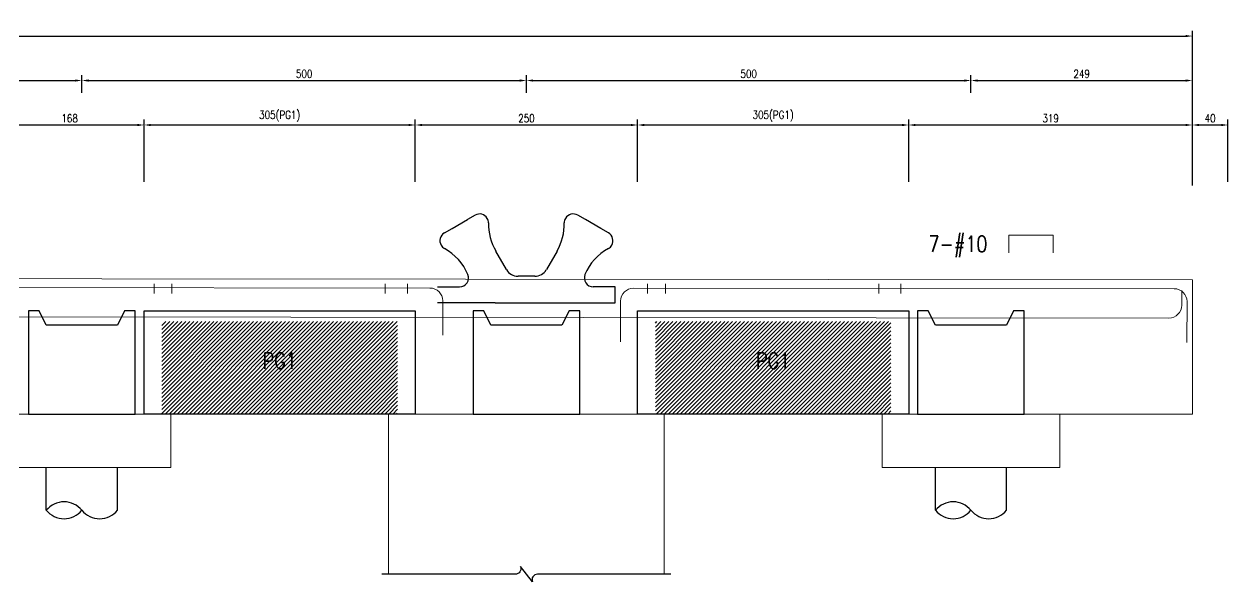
# Model space of a CAD drawing. Extents: x -4754 to 4976, y -23710 to 3841.
# Drawn here: x 2919 to 4273, y -11888 to -11261 of the extents above; entities that cross this region are included whole.
import ezdxf
from ezdxf.enums import TextEntityAlignment as Align

# ---------------------------------------------------------------- set-up
doc = ezdxf.new("R2010")
doc.units = 0
doc.header["$LTSCALE"] = 3
doc.layers.get('0').update_dxf_attribs({"linetype": 'CONTINUOUS'})
doc.layers.add('HB_0', color=7, linetype='CONTINUOUS', transparency=0.5)
for name, color, linetype in [('HB_DIM', 1, 'CONTINUOUS'), ('HB_TXT_CTEXT', 2, 'CONTINUOUS'), ('鋼筋', 3, 'CONTINUOUS')]:
    doc.layers.add(name, color=color, linetype=linetype)
doc.styles.get("Standard").update_dxf_attribs({"font": 'ROMANS.shx', "width": 0.8, "bigfont": 'chineset.shx'})
doc.dimstyles.new('30', dxfattribs={"dimscale": 3, "dimtxt": 3, "dimasz": 2.5, "dimexe": 2, "dimexo": 2, "dimgap": 1, "dimtad": 1, "dimdsep": 46, "dimtxsty": 'Standard', "dimcen": 0, "dimclrd": 256, "dimclre": 256, "dimclrt": 2, "dimadec": 0, "dimazin": 0, "dimtfac": 1, "dimtix": 1, "dimtmove": 2, "dimatfit": 3, "dimfxl": 1, "dimtolj": 1, "dimtzin": 0, "dimarcsym": 0})

# ---------------------------------------------------------------- blocks, each defined once
blk = doc.blocks.new('pile_vertical_with_pilecap')
at = {"linetype": 'Continuous'}
for p, q in [((-40, -48.1), (-40, 0)), ((-40, -48.1), (-40, 0)), ((40, -48.1), (40, 0)), ((40, -48.1), (40, 0))]:
    blk.add_line(p, q, dxfattribs=at)
for centre, start, end in [((-20, -64.1), 38.718, 141.282), ((-20, -64.1), 38.718, 141.282), ((-20, -32), 218.718, 321.282), ((-20, -32), 218.718, 321.282), ((20, -32), 218.718, 321.282), ((20, -32), 218.718, 321.282)]:
    blk.add_arc(centre, 25.6, start, end, dxfattribs=at)
blk = doc.blocks.new('fender_bottom')
at = {"color": 1, "linetype": 'Continuous'}
blk.add_lwpolyline([(162.5, 0), (12.5, 0, 0.529473), (6.7, -8.6), (-6.7, 8.6, -0.532815), (-12.5, 0), (-162.5, 0)], format="xyb", dxfattribs=at)
blk = doc.blocks.new('fender_top_longitude')
at = {"color": 7, "linetype": 'Continuous'}
for p, q in [((-57.7, 98.7), (-66.3, 93.7)), ((66.3, 93.7), (57.7, 98.7)), ((-92.3, 78.7), (-83.7, 83.7)), ((-83.7, 83.7), (-66.3, 93.7)), ((83.7, 83.7), (66.3, 93.7)), ((92.3, 78.7), (83.7, 83.7)), ((-22.4, 37.5), (-34.4, 58.3)), ((34.4, 58.3), (22.4, 37.5)), ((0, 30), (-9.4, 30)), ((9.4, 30), (0, 30)), ((-100, 18), (-75.1, 18)), ((100, 18), (75.1, 18)), ((100, 0), (100, 18)), ((-35, 0), (-100, 0)), ((-35, 0), (35, 0)), ((35, 0), (100, 0))]:
    blk.add_line(p, q, dxfattribs=at)
for centre, radius, start, end in [((-52.7, 90), 10, 30, 120), ((-53.2, 89.6), 10.7, 1.3853, 30.3798), ((53.2, 89.6), 10.7, 149.6202, 178.6147), ((52.7, 90), 10, 60, 150), ((17.4, 88.6), 60, 178.7643, 210.2362), ((-17.4, 88.6), 60, 329.7638, 1.2357), ((-87.3, 70), 10, 120, 210), ((87.3, 70), 10, 330, 60), ((-86.7, 70.3), 10.7, 209.6202, 238.6147), ((-121.1, 8.6), 60, 22.8745, 61.2357), ((121.1, 8.6), 60, 118.7643, 157.1255), ((86.7, 70.3), 10.7, 301.3853, 330.3798), ((-75.1, 28), 10, 270, 22.8745), ((-9.4, 45), 15, 210, 270), ((9.4, 45), 15, 270, 330), ((75.1, 28), 10, 157.1255, 270)]:
    blk.add_arc(centre, radius, start, end, dxfattribs=at)
blk = doc.blocks.new('*D208')
at = {"layer": 'HB_DIM', "linetype": 'Continuous', "lineweight": -2}
for p, q in [((2886.1, -11438.8), (2886.1, -11368.8)), ((3053.6, -11438.8), (3053.6, -11368.8)), ((2893.6, -11374.8), (3046.1, -11374.8))]:
    blk.add_line(p, q, dxfattribs=at)
at = {"layer": 'HB_DIM'}
for points in [[(2893.6, -11373.6), (2893.6, -11376.1), (2886.1, -11374.8)], [(3046.1, -11376.1), (3046.1, -11373.6), (3053.6, -11374.8)]]:
    blk.add_solid(points, dxfattribs=at)
at = {"layer": 'HB_DIM', "color": 2, "linetype": 'Continuous', "insert": (2969.8, -11367.3), "char_height": 9, "attachment_point": 5, "rotation": 0}
blk.add_mtext('\\A1;168', dxfattribs=at)
blk = doc.blocks.new('*D209')
at = {"layer": 'HB_DIM', "linetype": 'Continuous', "lineweight": -2}
for p, q in [((3053.6, -11438.8), (3053.6, -11368.8)), ((3358.6, -11438.8), (3358.6, -11368.8)), ((3061.1, -11374.8), (3351.1, -11374.8))]:
    blk.add_line(p, q, dxfattribs=at)
at = {"layer": 'HB_DIM'}
for points in [[(3061.1, -11373.6), (3061.1, -11376.1), (3053.6, -11374.8)], [(3351.1, -11376.1), (3351.1, -11373.6), (3358.6, -11374.8)]]:
    blk.add_solid(points, dxfattribs=at)
at = {"layer": 'HB_DIM', "color": 2, "linetype": 'Continuous', "insert": (3206.1, -11364.9), "char_height": 9, "attachment_point": 5, "rotation": 0}
blk.add_mtext('\\A1;305(PG1)', dxfattribs=at)
blk = doc.blocks.new('*D210')
at = {"layer": 'HB_DIM', "linetype": 'Continuous', "lineweight": -2}
for p, q in [((3358.6, -11438.8), (3358.6, -11368.8)), ((3608.6, -11438.8), (3608.6, -11368.8)), ((3366.1, -11374.8), (3601.1, -11374.8))]:
    blk.add_line(p, q, dxfattribs=at)
at = {"layer": 'HB_DIM'}
for points in [[(3366.1, -11373.6), (3366.1, -11376.1), (3358.6, -11374.8)], [(3601.1, -11376.1), (3601.1, -11373.6), (3608.6, -11374.8)]]:
    blk.add_solid(points, dxfattribs=at)
at = {"layer": 'HB_DIM', "color": 2, "linetype": 'Continuous', "insert": (3483.6, -11367.3), "char_height": 9, "attachment_point": 5, "rotation": 0}
blk.add_mtext('\\A1;250', dxfattribs=at)
blk = doc.blocks.new('*D211')
at = {"layer": 'HB_DIM', "linetype": 'Continuous', "lineweight": -2}
for p, q in [((3608.6, -11438.8), (3608.6, -11368.8)), ((3913.6, -11438.8), (3913.6, -11368.8)), ((3616.1, -11374.8), (3906.1, -11374.8))]:
    blk.add_line(p, q, dxfattribs=at)
at = {"layer": 'HB_DIM'}
for points in [[(3616.1, -11373.6), (3616.1, -11376.1), (3608.6, -11374.8)], [(3906.1, -11376.1), (3906.1, -11373.6), (3913.6, -11374.8)]]:
    blk.add_solid(points, dxfattribs=at)
at = {"layer": 'HB_DIM', "color": 2, "linetype": 'Continuous', "insert": (3761.1, -11364.9), "char_height": 9, "attachment_point": 5, "rotation": 0}
blk.add_mtext('\\A1;305(PG1)', dxfattribs=at)
blk = doc.blocks.new('*D212')
at = {"layer": 'HB_DIM', "linetype": 'Continuous', "lineweight": -2}
for p, q in [((3913.6, -11438.8), (3913.6, -11368.8)), ((4232.6, -11438.8), (4232.6, -11368.8)), ((3921.1, -11374.8), (4225.1, -11374.8))]:
    blk.add_line(p, q, dxfattribs=at)
at = {"layer": 'HB_DIM'}
for points in [[(3921.1, -11373.6), (3921.1, -11376.1), (3913.6, -11374.8)], [(4225.1, -11376.1), (4225.1, -11373.6), (4232.6, -11374.8)]]:
    blk.add_solid(points, dxfattribs=at)
at = {"layer": 'HB_DIM', "color": 2, "linetype": 'Continuous', "insert": (4073.1, -11367.3), "char_height": 9, "attachment_point": 5, "rotation": 0}
blk.add_mtext('\\A1;319', dxfattribs=at)
blk = doc.blocks.new('*D213')
at = {"layer": 'HB_DIM', "linetype": 'Continuous', "lineweight": -2}
for p, q in [((4232.6, -11438.8), (4232.6, -11368.8)), ((4272.6, -11438.8), (4272.6, -11368.8)), ((4240.1, -11374.8), (4265.1, -11374.8))]:
    blk.add_line(p, q, dxfattribs=at)
at = {"layer": 'HB_DIM'}
for points in [[(4240.1, -11373.6), (4240.1, -11376.1), (4232.6, -11374.8)], [(4265.1, -11376.1), (4265.1, -11373.6), (4272.6, -11374.8)]]:
    blk.add_solid(points, dxfattribs=at)
at = {"layer": 'HB_DIM', "color": 2, "linetype": 'Continuous', "insert": (4252.6, -11367.3), "char_height": 9, "attachment_point": 5, "rotation": 0}
blk.add_mtext('\\A1;40', dxfattribs=at)
blk = doc.blocks.new('*D216')
at = {"layer": 'HB_DIM', "linetype": 'Continuous', "lineweight": -2}
for p, q in [((-265.4, -11438.8), (-265.4, -11268.8)), ((-257.9, -11274.8), (4225.1, -11274.8)), ((4232.6, -11442.8), (4232.6, -11268.8))]:
    blk.add_line(p, q, dxfattribs=at)
at = {"layer": 'HB_DIM'}
for points in [[(-257.9, -11273.6), (-257.9, -11276.1), (-265.4, -11274.8)], [(4225.1, -11276.1), (4225.1, -11273.6), (4232.6, -11274.8)]]:
    blk.add_solid(points, dxfattribs=at)
at = {"layer": 'HB_DIM', "color": 2, "linetype": 'Continuous', "insert": (1983.6, -11267.3), "char_height": 9, "attachment_point": 5, "rotation": 0}
blk.add_mtext('\\A1;4498', dxfattribs=at)
blk = doc.blocks.new('*D223')
at = {"layer": 'HB_DIM', "linetype": 'Continuous', "lineweight": -2}
for p, q in [((2483.6, -11338.8), (2483.6, -11318.8)), ((2983.6, -11338.8), (2983.6, -11318.8)), ((2491.1, -11324.8), (2976.1, -11324.8))]:
    blk.add_line(p, q, dxfattribs=at)
at = {"layer": 'HB_DIM'}
for points in [[(2491.1, -11323.6), (2491.1, -11326.1), (2483.6, -11324.8)], [(2976.1, -11326.1), (2976.1, -11323.6), (2983.6, -11324.8)]]:
    blk.add_solid(points, dxfattribs=at)
at = {"layer": 'HB_DIM', "color": 2, "linetype": 'Continuous', "insert": (2733.6, -11317.3), "char_height": 9, "attachment_point": 5, "rotation": 0}
blk.add_mtext('\\A1;500', dxfattribs=at)
blk = doc.blocks.new('*D224')
at = {"layer": 'HB_DIM', "linetype": 'Continuous', "lineweight": -2}
for p, q in [((2983.6, -11338.8), (2983.6, -11318.8)), ((3483.6, -11338.8), (3483.6, -11318.8)), ((2991.1, -11324.8), (3476.1, -11324.8))]:
    blk.add_line(p, q, dxfattribs=at)
at = {"layer": 'HB_DIM'}
for points in [[(2991.1, -11323.6), (2991.1, -11326.1), (2983.6, -11324.8)], [(3476.1, -11326.1), (3476.1, -11323.6), (3483.6, -11324.8)]]:
    blk.add_solid(points, dxfattribs=at)
at = {"layer": 'HB_DIM', "color": 2, "linetype": 'Continuous', "insert": (3233.6, -11317.3), "char_height": 9, "attachment_point": 5, "rotation": 0}
blk.add_mtext('\\A1;500', dxfattribs=at)
blk = doc.blocks.new('*D225')
at = {"layer": 'HB_DIM', "linetype": 'Continuous', "lineweight": -2}
for p, q in [((3483.6, -11338.8), (3483.6, -11318.8)), ((3983.6, -11338.8), (3983.6, -11318.8)), ((3491.1, -11324.8), (3976.1, -11324.8))]:
    blk.add_line(p, q, dxfattribs=at)
at = {"layer": 'HB_DIM'}
for points in [[(3491.1, -11323.6), (3491.1, -11326.1), (3483.6, -11324.8)], [(3976.1, -11326.1), (3976.1, -11323.6), (3983.6, -11324.8)]]:
    blk.add_solid(points, dxfattribs=at)
at = {"layer": 'HB_DIM', "color": 2, "linetype": 'Continuous', "insert": (3733.6, -11317.3), "char_height": 9, "attachment_point": 5, "rotation": 0}
blk.add_mtext('\\A1;500', dxfattribs=at)
blk = doc.blocks.new('*D226')
at = {"layer": 'HB_DIM', "linetype": 'Continuous', "lineweight": -2}
for p, q in [((3983.6, -11338.8), (3983.6, -11318.8)), ((4232.6, -11438.8), (4232.6, -11318.8)), ((3991.1, -11324.8), (4225.1, -11324.8))]:
    blk.add_line(p, q, dxfattribs=at)
at = {"layer": 'HB_DIM'}
for points in [[(3991.1, -11323.6), (3991.1, -11326.1), (3983.6, -11324.8)], [(4225.1, -11326.1), (4225.1, -11323.6), (4232.6, -11324.8)]]:
    blk.add_solid(points, dxfattribs=at)
at = {"layer": 'HB_DIM', "color": 2, "linetype": 'Continuous', "insert": (4108.1, -11317.3), "char_height": 9, "attachment_point": 5, "rotation": 0}
blk.add_mtext('\\A1;249', dxfattribs=at)

msp = doc.modelspace()

# ---------------------------------------------------------------- hatches: boundary and pattern name
at = {"layer": 'HB_0', "linetype": 'Continuous'}
h = msp.add_hatch(dxfattribs=at)
h.set_pattern_fill('ANSI31', color=256, style=0)
h.paths.add_polyline_path([(3073.573, -11595.802), (3338.573, -11595.802), (3338.573, -11699.802), (3073.573, -11699.802)], flags=17)
h = msp.add_hatch(dxfattribs=at)
h.set_pattern_fill('ANSI31', color=256, style=0)
h.paths.add_polyline_path([(3628.573, -11595.802), (3893.573, -11595.802), (3893.573, -11699.802), (3628.573, -11699.802)], flags=17)

# ---------------------------------------------------------------- linework, layer by layer
at = {"layer": 'HB_0', "lineweight": 5}
for p, q in [((3328.573, -11699.802, -325), (3328.573, -11879.802, -325)), ((3638.573, -11699.802, -325), (3638.573, -11879.802, -325))]:
    msp.add_line(p, q, dxfattribs=at)
msp.add_lwpolyline([(-265.427, -11699.802), (-265.427, -11544.802), (4232.573, -11548.802), (4232.573, -11699.802), (-265.427, -11699.802)], dxfattribs=at)
at = {"layer": 'HB_0', "color": 1, "linetype": 'Continuous'}
for points in [[(3043.573, -11699.802), (3043.573, -11583.802), (3031.573, -11583.802), (3023.573, -11599.802), (2943.573, -11599.802), (2935.573, -11583.802), (2923.573, -11583.802), (2923.573, -11699.802), (3043.573, -11699.802)], [(3053.573, -11583.802), (3073.573, -11583.802), (3338.573, -11583.802), (3358.573, -11583.802), (3358.573, -11699.802), (3338.573, -11699.802), (3073.573, -11699.802), (3053.573, -11699.802), (3053.573, -11583.802)], [(3543.573, -11699.802), (3543.573, -11583.802), (3531.573, -11583.802), (3523.573, -11599.802), (3443.573, -11599.802), (3435.573, -11583.802), (3423.573, -11583.802), (3423.573, -11699.802), (3543.573, -11699.802)], [(3608.573, -11583.802), (3628.573, -11583.802), (3893.573, -11583.802), (3913.573, -11583.802), (3913.573, -11699.802), (3893.573, -11699.802), (3628.573, -11699.802), (3608.573, -11699.802), (3608.573, -11583.802)], [(4043.573, -11699.802), (4043.573, -11583.802), (4031.573, -11583.802), (4023.573, -11599.802), (3943.573, -11599.802), (3935.573, -11583.802), (3923.573, -11583.802), (3923.573, -11699.802), (4043.573, -11699.802)]]:
    msp.add_lwpolyline(points, dxfattribs=at)
at = {"layer": 'HB_0', "lineweight": 5}
for points in [[(2883.573, -11759.802, -325), (3083.573, -11759.802, -325), (3083.573, -11699.802, -325), (2883.573, -11699.802, -325), (2883.573, -11759.802, -325)], [(3883.573, -11759.802, -325), (4083.573, -11759.802, -325), (4083.573, -11699.802, -325), (3883.573, -11699.802, -325), (3883.573, -11759.802, -325)]]:
    msp.add_polyline3d(points, dxfattribs=at)
at = {"layer": 'HB_DIM', "color": 1, "linetype": 'Continuous'}
msp.add_lwpolyline([(3908.064, -11558.513, 0, 1.25, 0), (3908.064, -11543.513, 0, 0, 0), (3908.064, -11508.513, 0, 0, 0), (3926.064, -11508.513, 0, 0, 0)], format="xyseb", dxfattribs=at)
at = {"layer": 'HB_TXT_CTEXT', "lineweight": 5}
msp.add_polyline3d([(4026.064, -11518.513, -37.12), (4026.064, -11498.513, -37.12), (4076.064, -11498.513, -37.12), (4076.064, -11518.513, -37.12)], dxfattribs=at)
at = {"layer": '鋼筋', "lineweight": 5}
for p, q in [((2104.054, -11556.909, -37.12), (3375.073, -11558.039, -37.12)), ((2104.054, -11556.909, -24.747), (3375.073, -11558.039, -24.747)), ((2104.054, -11556.909, -12.373), (3375.073, -11558.039, -12.373)), ((2104.054, -11556.909), (3375.073, -11558.039)), ((2104.054, -11556.909, 12.373), (3375.073, -11558.039, 12.373)), ((2104.054, -11556.909, 24.747), (3375.073, -11558.039, 24.747)), ((2104.054, -11556.909, 37.12), (3375.073, -11558.039, 37.12)), ((3064.843, -11553.372, -36.23), (3064.843, -11553.372, 36.23)), ((3064.843, -11556.547, 39.405), (3064.843, -11564.167, 39.405)), ((3064.843, -11564.18, -33.087), (3064.843, -11558.792, -38.475)), ((3084.843, -11553.372, -36.23), (3084.843, -11553.372, 36.23)), ((3084.843, -11556.547, 39.405), (3084.843, -11564.167, 39.405)), ((3084.843, -11564.18, -33.087), (3084.843, -11558.792, -38.475)), ((3324.843, -11553.372, -36.23), (3324.843, -11553.372, 36.23)), ((3324.843, -11556.547, 39.405), (3324.843, -11564.167, 39.405)), ((3324.843, -11564.18, -33.087), (3324.843, -11558.792, -38.475)), ((3349.843, -11553.372, -36.23), (3349.843, -11553.372, 36.23)), ((3349.843, -11556.547, 39.405), (3349.843, -11564.167, 39.405)), ((3349.843, -11564.18, -33.087), (3349.843, -11558.792, -38.475)), ((3604.053, -11558.243, -37.12), (4212.075, -11558.783, -37.12)), ((3604.053, -11558.243, -24.747), (4212.075, -11558.783, -24.747)), ((3604.053, -11558.243, -12.373), (4212.075, -11558.783, -12.373)), ((3604.053, -11558.243), (4212.075, -11558.783)), ((3604.053, -11558.243, 12.373), (4212.075, -11558.783, 12.373)), ((3604.053, -11558.243, 24.747), (4212.075, -11558.783, 24.747)), ((3604.053, -11558.243, 37.12), (4212.075, -11558.783, 37.12)), ((3619.843, -11553.372, -36.23), (3619.843, -11553.372, 36.23)), ((3619.843, -11556.547, 39.405), (3619.843, -11564.167, 39.405)), ((3619.843, -11564.18, -33.087), (3619.843, -11558.792, -38.475)), ((3639.843, -11553.372, -36.23), (3639.843, -11553.372, 36.23)), ((3639.843, -11556.547, 39.405), (3639.843, -11564.167, 39.405)), ((3639.843, -11564.18, -33.087), (3639.843, -11558.792, -38.475)), ((3879.843, -11553.372, -36.23), (3879.843, -11553.372, 36.23)), ((3879.843, -11556.547, 39.405), (3879.843, -11564.167, 39.405)), ((3879.843, -11564.18, -33.087), (3879.843, -11558.792, -38.475)), ((3904.843, -11553.372, -36.23), (3904.843, -11553.372, 36.23)), ((3904.843, -11556.547, 39.405), (3904.843, -11564.167, 39.405)), ((3904.843, -11564.18, -33.087), (3904.843, -11558.792, -38.475)), ((4220.592, -11577.301, -37.62), (4220.607, -11560.681, -37.62)), ((4220.592, -11577.301, -22.572), (4220.607, -11560.681, -22.572)), ((4220.592, -11577.301, -7.524), (4220.607, -11560.681, -7.524)), ((4220.592, -11577.301, 7.524), (4220.607, -11560.681, 7.524)), ((4220.592, -11577.301, 22.572), (4220.607, -11560.681, 22.572)), ((4220.592, -11577.301, 37.62), (4220.607, -11560.681, 37.62)), ((3389.55, -11572.542, -37.12), (3389.516, -11610.882, -37.12)), ((3389.55, -11572.542, -24.747), (3389.516, -11610.882, -24.747)), ((3389.55, -11572.542, -12.373), (3389.516, -11610.882, -12.373)), ((3389.55, -11572.542), (3389.516, -11610.882)), ((3389.55, -11572.542, 12.373), (3389.516, -11610.882, 12.373)), ((3389.55, -11572.542, 24.747), (3389.516, -11610.882, 24.747)), ((3389.55, -11572.542, 37.12), (3389.516, -11610.882, 37.12)), ((3589.509, -11618.67, -37.12), (3589.55, -11572.72, -37.12)), ((3589.509, -11618.67, -24.747), (3589.55, -11572.72, -24.747)), ((3589.509, -11618.67, -12.373), (3589.55, -11572.72, -12.373)), ((3589.509, -11618.67), (3589.55, -11572.72)), ((3589.509, -11618.67, 12.373), (3589.55, -11572.72, 12.373)), ((3589.509, -11618.67, 24.747), (3589.55, -11572.72, 24.747)), ((3589.509, -11618.67, 37.12), (3589.55, -11572.72, 37.12)), ((4226.552, -11573.286, -37.12), (4226.511, -11619.236, -37.12)), ((4226.552, -11573.286, -24.747), (4226.511, -11619.236, -24.747)), ((4226.552, -11573.286, -12.373), (4226.511, -11619.236, -12.373)), ((4226.552, -11573.286), (4226.511, -11619.236)), ((4226.552, -11573.286, 12.373), (4226.511, -11619.236, 12.373)), ((4226.552, -11573.286, 24.747), (4226.511, -11619.236, 24.747)), ((4226.552, -11573.286, 37.12), (4226.511, -11619.236, 37.12)), ((-238.93, -11587.825, -37.62), (4206.089, -11591.778, -37.62)), ((-238.93, -11587.825, -22.572), (4206.089, -11591.778, -22.572)), ((-238.93, -11587.825, -7.524), (4206.089, -11591.778, -7.524)), ((-238.93, -11587.825, 7.524), (4206.089, -11591.778, 7.524)), ((-238.93, -11587.825, 22.572), (4206.089, -11591.778, 22.572)), ((-238.93, -11587.825, 37.62), (4206.089, -11591.778, 37.62))]:
    msp.add_line(p, q, dxfattribs=at)
at = {"layer": '鋼筋', "lineweight": 5, "extrusion": (1, -3.67394e-16, -4.93038e-32)}
for centre in [(-11556.547, -36.23, 3064.843), (-11556.547, -36.23, 3084.843), (-11556.547, -36.23, 3324.843), (-11556.547, -36.23, 3349.843), (-11556.547, -36.23, 3619.843), (-11556.547, -36.23, 3639.843), (-11556.547, -36.23, 3879.843), (-11556.547, -36.23, 3904.843)]:
    msp.add_arc(centre, 3.175, 225, 0, dxfattribs=at)
at = {"layer": '鋼筋', "lineweight": 5, "extrusion": (1, -3.67394e-16, 2.4727e-36)}
for centre in [(-11556.547, 36.23, 3064.843), (-11556.547, 36.23, 3084.843), (-11556.547, 36.23, 3324.843), (-11556.547, 36.23, 3349.843), (-11556.547, 36.23, 3619.843), (-11556.547, 36.23, 3639.843), (-11556.547, 36.23, 3879.843), (-11556.547, 36.23, 3904.843)]:
    msp.add_arc(centre, 3.175, 0, 90, dxfattribs=at)
at = {"layer": '鋼筋', "lineweight": 5, "extrusion": (0, 0, -1)}
for centre, start, end in [((-3375.06, -11572.529, 37.12), 90.050952, 180.050952), ((-3375.06, -11572.529, 24.747), 90.050952, 180.050952), ((-3375.06, -11572.529, 12.373), 90.050952, 180.050952), ((-3375.06, -11572.529), 90.050952, 180.050952), ((-3375.06, -11572.529, -12.373), 90.050952, 180.050952), ((-3375.06, -11572.529, -24.747), 90.050952, 180.050952), ((-3375.06, -11572.529, -37.12), 90.050952, 180.050952), ((-3604.04, -11572.733, 37.12), 0.050952, 90.050952), ((-3604.04, -11572.733, 24.747), 0.050952, 90.050952), ((-3604.04, -11572.733, 12.373), 0.050952, 90.050952), ((-3604.04, -11572.733), 0.050952, 90.050952), ((-3604.04, -11572.733, -12.373), 0.050952, 90.050952), ((-3604.04, -11572.733, -24.747), 0.050952, 90.050952), ((-3604.04, -11572.733, -37.12), 0.050952, 90.050952), ((-4212.062, -11573.273, 37.12), 90.050952, 180.050952), ((-4212.062, -11573.273, 24.747), 90.050952, 180.050952), ((-4212.062, -11573.273, 12.373), 90.050952, 180.050952), ((-4212.062, -11573.273), 90.050952, 180.050952), ((-4212.062, -11573.273, -12.373), 90.050952, 180.050952), ((-4212.062, -11573.273, -24.747), 90.050952, 180.050952), ((-4212.062, -11573.273, -37.12), 90.050952, 180.050952)]:
    msp.add_arc(centre, 14.49, start, end, dxfattribs=at)
at = {"layer": '鋼筋', "lineweight": 5}
for centre in [(4206.102, -11577.288, -37.62), (4206.102, -11577.288, -22.572), (4206.102, -11577.288, -7.524), (4206.102, -11577.288, 7.524), (4206.102, -11577.288, 22.572), (4206.102, -11577.288, 37.62)]:
    msp.add_arc(centre, 14.49, 269.949048, 359.949048, dxfattribs=at)

# ---------------------------------------------------------------- block references
at = {"layer": 'HB_0', "linetype": 'Continuous'}
for name, p in [('fender_top_longitude', (3483.573, -11574.802, -325)), ('pile_vertical_with_pilecap', (2983.573, -11759.802, -325)), ('pile_vertical_with_pilecap', (3983.573, -11759.802, -325)), ('fender_bottom', (3483.573, -11879.802, -325))]:
    msp.add_blockref(name, p, dxfattribs=at)

# ---------------------------------------------------------------- texts
at = {"layer": 'HB_TXT_CTEXT', "linetype": 'Continuous', "width": 0.8}
msp.add_text(' 7-#10', height=18, dxfattribs=at).set_placement((3926.064, -11508.513, -37.12), align=Align.MIDDLE_LEFT)
for p in [(3206.073, -11639.802), (3761.073, -11639.802)]:
    msp.add_text('PG1', height=18, dxfattribs=at).set_placement(p, align=Align.MIDDLE)

# ---------------------------------------------------------------- dimensions: what is measured, and where the dimension line sits
at = {"layer": 'HB_DIM', "linetype": 'Continuous'}
for base, p1, p2, angle, picture, middle in [((4232.573, -11274.802), (-265.427, -11444.802), (4232.573, -11448.802), 0, '*D216', (1983.573, -11267.302)), ((2983.573, -11324.802), (2483.573, -11344.802, -2619), (2983.573, -11344.802, -3119), 0, '*D223', (2733.573, -11317.302)), ((3483.573, -11324.802), (2983.573, -11344.802, -3119), (3483.573, -11344.802, -3619), 0, '*D224', (3233.573, -11317.302)), ((3983.573, -11324.802), (3483.573, -11344.802, -3619), (3983.573, -11344.802, -4119), 0, '*D225', (3733.573, -11317.302)), ((4232.573, -11324.802), (3983.573, -11344.802, -4119), (4232.573, -11444.802), 0, '*D226', (4108.073, -11317.302)), ((3053.573387888, -11374.801551563), (2886.073387901, -11444.801552168), (3053.573387901, -11444.801552168), 0.00000001, '*D208', (2969.823387887, -11367.301551578)), ((3608.573, -11374.802), (3358.573, -11444.802), (3608.573, -11444.802), 0, '*D210', (3483.573, -11367.302)), ((4232.573, -11374.802), (3913.573, -11444.802), (4232.573, -11444.802), 0, '*D212', (4073.073, -11367.302)), ((4272.573, -11374.802), (4232.573, -11444.802), (4272.573, -11444.802, -40), 0, '*D213', (4252.573, -11367.302))]:
    dim = msp.add_linear_dim(base=base, p1=p1, p2=p2, angle=angle, dimstyle='30', override={"dimdec": 0, "dimpost": '<>'}, dxfattribs=at)
    dim.commit()
    dim.dimension.update_dxf_attribs({"geometry": picture, "text_midpoint": middle})
for base, p1, p2, picture, middle in [((3358.573, -11374.802), (3053.573, -11444.802), (3358.573, -11444.802), '*D209', (3206.073, -11364.944)), ((3913.573, -11374.802), (3608.573, -11444.802), (3913.573, -11444.802), '*D211', (3761.073, -11364.944))]:
    dim = msp.add_linear_dim(base=base, p1=p1, p2=p2, angle=0, text='<>(PG1)', dimstyle='30', override={"dimdec": 0, "dimpost": '<>'}, dxfattribs=at)
    dim.commit()
    dim.dimension.update_dxf_attribs({"geometry": picture, "text_midpoint": middle})

doc.saveas('drawing.dxf')
